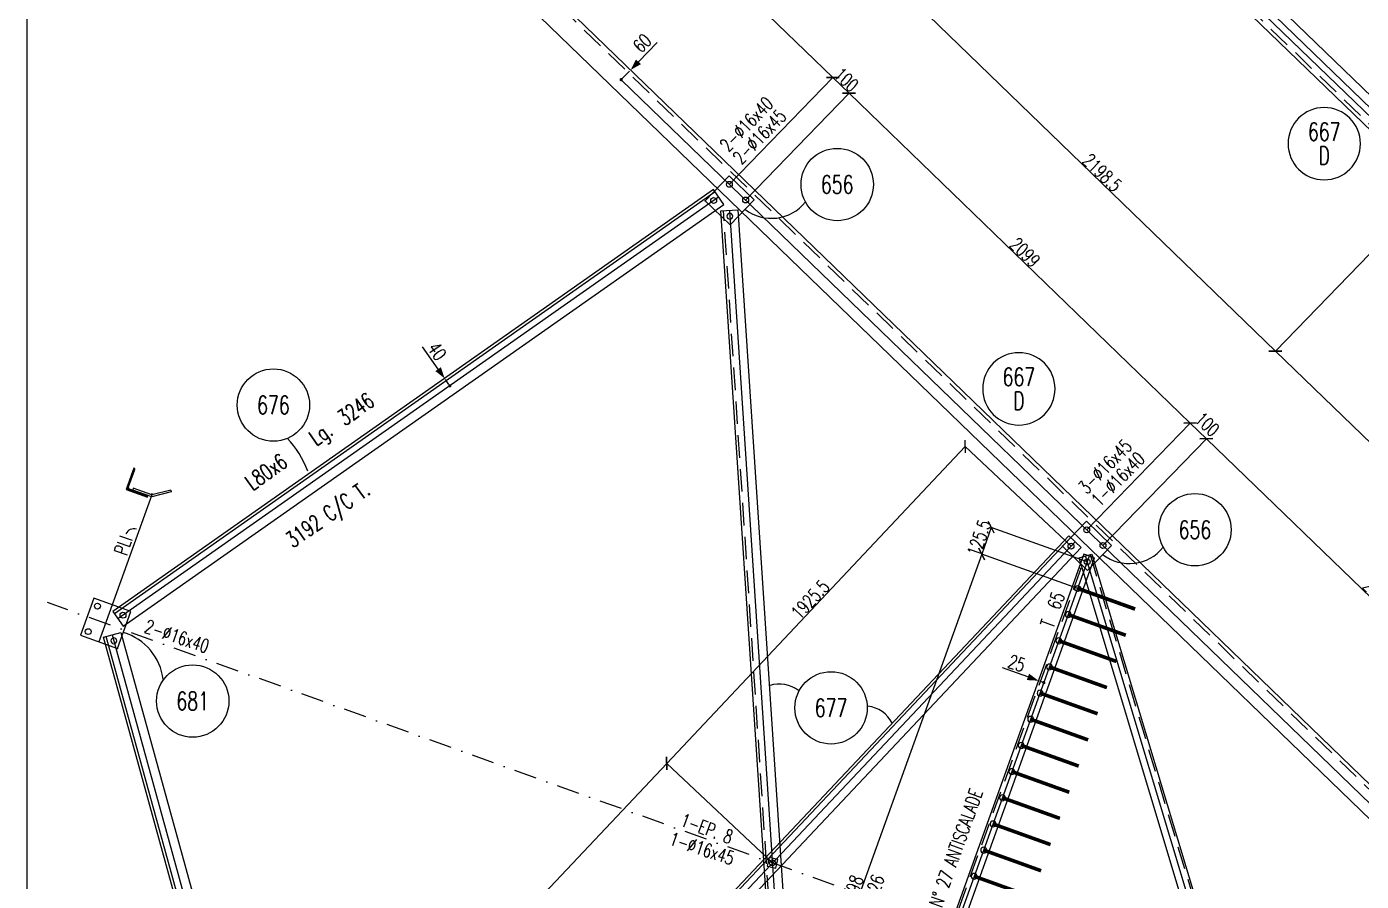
# Model space of a CAD drawing. Extents: x 650600 to 666820, y -4460 to 7020.
# Drawn here: x 650600 to 656502, y -859 to 2921 of the extents above; entities that cross this region are included whole.
import ezdxf
from ezdxf.enums import TextEntityAlignment as Align

# ---------------------------------------------------------------- set-up
doc = ezdxf.new("R2010")
doc.units = 0
doc.header["$LTSCALE"] = 200
doc.header["$MEASUREMENT"] = 0
doc.linetypes.add('DASHDOT', pattern=[1, 0.5, -0.25, 0, -0.25])
doc.linetypes.add('DASHED', pattern=[0.75, 0.5, -0.25])
doc.layers.get('0').update_dxf_attribs({"linetype": 'CONTINUOUS'})
for name, color, linetype in [('ASSI', 6, 'CONTINUOUS'), ('BOLLINI_1', 7, 'CONTINUOUS'), ('BOLLINI_5', 7, 'CONTINUOUS'), ('FORI', 2, 'CONTINUOUS'), ('LINEA_ANG', 2, 'CONTINUOUS'), ('LINEE_PIASTRE', 2, 'CONTINUOUS'), ('LM', 7, 'CONTINUOUS'), ('LS', 7, 'CONTINUOUS'), ('MZ', 6, 'DASHDOT'), ('PIASTRE', 5, 'CONTINUOUS'), ('QT_MAL', 7, 'CONTINUOUS'), ('QT_MPR', 7, 'CONTINUOUS'), ('TRAT-Y', 7, 'DASHED')]:
    doc.layers.add(name, color=color, linetype=linetype)
doc.styles.add('QUOTE', font='ROMANS8.SHX', dxfattribs={"width": 0.7})
doc.styles.add('RQL', font='ROMANS8.SHX', dxfattribs={"width": 0.7})
doc.styles.add('RS', font='ROMANS8.shx', dxfattribs={"width": 0.7})
doc.styles.get("Standard").update_dxf_attribs({"font": 'ROMANS8.SHX', "width": 0.7})
doc.dimstyles.new('FRECCE1', dxfattribs={"dimtxt": 60, "dimasz": 6.66, "dimexe": 0, "dimexo": 0, "dimgap": 1, "dimtad": 1, "dimzin": 0, "dimdsep": 46, "dimtxsty": 'RS', "dimblk1": 'QUOTP', "dimblk2": 'QUOTF', "dimsah": 1, "dimcen": 0, "dimclrd": 2, "dimclre": 2, "dimclrt": 7, "dimadec": 0, "dimazin": 0, "dimtfac": 1, "dimtix": 1, "dimtmove": 2, "dimatfit": 3, "dimldrblk": 'QUOTP', "dimfxl": 1, "dimtolj": 1, "dimtzin": 0, "dimarcsym": 0})
doc.dimstyles.new('TRATTO', dxfattribs={"dimscale": 0, "dimtxt": 60, "dimasz": 40, "dimexe": 0, "dimexo": 0, "dimgap": 5, "dimtad": 1, "dimrnd": 0.5, "dimdsep": 46, "dimtxsty": 'RS', "dimblk1": 'OBLIQUE', "dimblk2": 'OBLIQUE', "dimsah": 1, "dimcen": 0.09, "dimclrd": 2, "dimclre": 2, "dimclrt": 7, "dimadec": 0, "dimazin": 0, "dimtfac": 1, "dimtix": 1, "dimtmove": 2, "dimatfit": 3, "dimfxl": 1, "dimtolj": 1, "dimtzin": 0, "dimarcsym": 0})

# ---------------------------------------------------------------- blocks, each defined once
blk = doc.blocks.new('ASSE98')
blk.add_line((0, 0), (1, 0))
at = {"color": 7, "style": 'QUOTE', "width": 0.5, "flags": 1}
for tag, p in [('TI', (1.38308, 6.82731)), ('DI_S', (1.38308, 6.42178)), ('D_S', (1.38308, 6.02092)), ('E_S', (1.38308, 5.68065)), ('NFORI', (1.36454, 5.29792)), ('ALAR', (1.36349, 4.93246)), ('FAM', (1.3775, 4.54645)), ('ALA', (1.38308, 4.19257)), ('DISP2', (1.38308, 3.84971)), ('DISP1', (1.38308, 3.50686)), ('PINZAF', (1.38308, 3.164)), ('PINZAI', (1.38308, 2.82114)), ('TRP', (1.38308, 2.47829)), ('NP', (1.38308, 2.13543)), ('SV', (1.38308, 1.79257)), ('PESO', (1.38308, 1.44971)), ('QUA', (1.38308, 1.10686)), ('LUN', (1.38308, 0.764)), ('PROF', (1.38308, 0.42114)), ('POS', (1.38308, 0.07829))]:
    blk.add_attdef(tag, p, '', height=0.2, dxfattribs=at)
at = {"color": 7, "flags": 1}
for tag, p in [('LAV1', (3.07431, 6.82847)), ('LAV2', (3.07431, 6.49513)), ('LAV3', (3.07431, 6.1618)), ('LAV4', (3.07431, 5.82847)), ('LAV5', (3.07431, 5.49513)), ('LAV6', (3.07431, 5.1618)), ('LAV7', (3.07431, 4.82847)), ('LAV8', (3.07431, 4.49513)), ('LAV9', (3.07431, 4.1618)), ('LAV10', (3.07431, 3.82847))]:
    blk.add_attdef(tag, p, '', height=0.2, dxfattribs=at)
blk = doc.blocks.new('16')
blk.add_circle((0, 0), 1)
blk = doc.blocks.new('MRKR_98')
blk.add_point((0, 0))
at = {"color": 7, "style": 'QUOTE', "width": 0.5, "flags": 1}
for tag, p in [('TI', (3.73, 6.83)), ('DI_S', (3.73, 6.42)), ('D_S', (3.73, 6.02)), ('AUX2', (3.71, 4.93)), ('NFORI', (3.72, 5.3)), ('AUX1', (3.73, 4.19)), ('E_S', (3.73, 5.68)), ('FAM', (3.73, 4.55)), ('COMMESSA', (3.73, 3.85)), ('MD', (3.73, 3.51)), ('MP', (3.73, 3.16)), ('LARGHEZZA', (3.73, 2.82)), ('SPESSORE', (3.73, 2.48)), ('NP', (3.73, 2.14)), ('SV', (3.73, 1.79)), ('PESO', (3.73, 1.45)), ('QUA', (3.73, 1.11)), ('LUN', (3.73, 0.76)), ('PROF', (3.73, 0.42)), ('POS', (3.73, 0.08))]:
    blk.add_attdef(tag, p, '', height=0.2, dxfattribs=at)
at = {"color": 7, "flags": 1}
for tag, p in [('LAV1', (5.26, 6.88)), ('LAV2', (5.26, 6.55)), ('LAV3', (5.26, 6.21)), ('LAV4', (5.26, 5.88)), ('LAV5', (5.26, 5.55)), ('LAV6', (5.26, 5.21)), ('LAV7', (5.26, 4.88)), ('LAV8', (5.26, 4.55)), ('LAV9', (5.26, 4.21)), ('LAV10', (5.26, 3.88))]:
    blk.add_attdef(tag, p, '', height=0.2, dxfattribs=at)
blk = doc.blocks.new('IQ')
for p, q in [((0.5, 0.5), (-0.5, 0.5)), ((-0.5, 0.5), (-0.5, -0.5)), ((0.5, -0.5), (0.5, 0.5)), ((-0.5, -0.5), (0.5, -0.5))]:
    blk.add_line(p, q)
at = {"flags": 1}
for tag, p in [('SPESSORE', (0, -0.01)), ('NUMERO', (0, -0.34))]:
    blk.add_attdef(tag, p, '', height=0.2, dxfattribs=at)
blk = doc.blocks.new('_OBLIQUE')
at = {"color": 0, "linetype": 'ByBlock'}
blk.add_line((-0.5, -0.5), (0.5, 0.5), dxfattribs=at)
blk = doc.blocks.new('*D112')
at = {"layer": 'QT_MPR', "color": 2, "lineweight": -2, "transparency": 16777216}
for p, q in [((655282.1, 3779.8), (654541.8, 3014.5)), ((654541.8, 3014.5), (656122, 1485.8)), ((656862.3, 2251.1), (656122, 1485.8))]:
    blk.add_line(p, q, dxfattribs=at)
at = {"layer": 'QT_MPR', "color": 2, "lineweight": -2, "transparency": 16777216, "xscale": 40, "yscale": 40, "zscale": 40}
for p, rotation in [((654541.8, 3014.5), 135.948976031042), ((656122, 1485.8), 315.948976031042)]:
    blk.add_blockref('_OBLIQUE', p, dxfattribs=dict(at, rotation=rotation))
at = {"layer": 'QT_MPR', "color": 7, "transparency": 16777216, "insert": (655356.3, 2275.4), "char_height": 60, "attachment_point": 5, "rotation": 315.94898, "style": 'RS'}
blk.add_mtext('\\A1;2198.5', dxfattribs=at)
blk = doc.blocks.new('*D113')
at = {"layer": 'QT_MPR', "color": 2, "lineweight": -2, "transparency": 16777216}
for p, q in [((656862.3, 2251.1), (656122, 1485.8)), ((656122, 1485.8), (657702.2, -42.8)), ((658442.5, 722.4), (657702.2, -42.8))]:
    blk.add_line(p, q, dxfattribs=at)
at = {"layer": 'QT_MPR', "color": 2, "lineweight": -2, "transparency": 16777216, "xscale": 40, "yscale": 40, "zscale": 40}
for p, rotation in [((656122, 1485.8), 135.948976031042), ((657702.2, -42.8), 315.948976031042)]:
    blk.add_blockref('_OBLIQUE', p, dxfattribs=dict(at, rotation=rotation))
at = {"layer": 'QT_MPR', "color": 7, "transparency": 16777216, "insert": (656936.5, 746.7), "char_height": 60, "attachment_point": 5, "rotation": 315.94898, "style": 'RS'}
blk.add_mtext('\\A1;2198.5', dxfattribs=at)
blk = doc.blocks.new('*D124')
at = {"layer": 'QT_MPR', "color": 2, "lineweight": -2, "transparency": 16777216}
for p, q in [((653707.5, 2224), (654164.8, 2696.7)), ((654164.8, 2696.7), (654236.6, 2627.2)), ((653779.4, 2154.5), (654236.6, 2627.2))]:
    blk.add_line(p, q, dxfattribs=at)
at = {"layer": 'QT_MPR', "color": 2, "lineweight": -2, "transparency": 16777216, "xscale": 40, "yscale": 40, "zscale": 40}
for p, rotation in [((654164.8, 2696.7), 135.948976031042), ((654236.6, 2627.2), 315.948976031042)]:
    blk.add_blockref('_OBLIQUE', p, dxfattribs=dict(at, rotation=rotation))
at = {"layer": 'QT_MPR', "color": 7, "transparency": 16777216, "insert": (654225, 2687.1), "char_height": 60, "attachment_point": 5, "rotation": 315.94898, "style": 'RS'}
blk.add_mtext('\\A1;100', dxfattribs=at)
blk = doc.blocks.new('*D125')
at = {"layer": 'QT_MPR', "color": 2, "lineweight": -2, "transparency": 16777216}
for p, q in [((653779.4, 2154.5), (654236.6, 2627.2)), ((654236.6, 2627.2), (655745, 1168)), ((655287.7, 695.4), (655745, 1168))]:
    blk.add_line(p, q, dxfattribs=at)
at = {"layer": 'QT_MPR', "color": 2, "lineweight": -2, "transparency": 16777216, "xscale": 40, "yscale": 40, "zscale": 40}
for p, rotation in [((654236.6, 2627.2), 135.948976031042), ((655745, 1168), 315.948976031042)]:
    blk.add_blockref('_OBLIQUE', p, dxfattribs=dict(at, rotation=rotation))
at = {"layer": 'QT_MPR', "color": 7, "transparency": 16777216, "insert": (655015.1, 1922.7), "char_height": 60, "attachment_point": 5, "rotation": 315.94898, "style": 'RS'}
blk.add_mtext('\\A1;2099', dxfattribs=at)
blk = doc.blocks.new('*D126')
at = {"layer": 'QT_MPR', "color": 2, "lineweight": -2, "transparency": 16777216}
for p, q in [((655287.7, 695.4), (655745, 1168)), ((655745, 1168), (655816.8, 1098.5)), ((655359.6, 625.8), (655816.8, 1098.5))]:
    blk.add_line(p, q, dxfattribs=at)
at = {"layer": 'QT_MPR', "color": 2, "lineweight": -2, "transparency": 16777216, "xscale": 40, "yscale": 40, "zscale": 40}
for p, rotation in [((655745, 1168), 135.948976031042), ((655816.8, 1098.5), 315.948976031042)]:
    blk.add_blockref('_OBLIQUE', p, dxfattribs=dict(at, rotation=rotation))
at = {"layer": 'QT_MPR', "color": 7, "transparency": 16777216, "insert": (655821.1, 1162.8), "char_height": 60, "attachment_point": 5, "rotation": 315.94898, "style": 'RS'}
blk.add_mtext('\\A1;100', dxfattribs=at)
blk = doc.blocks.new('*D127')
at = {"layer": 'QT_MPR', "color": 2, "lineweight": -2, "transparency": 16777216}
for p, q in [((655359.6, 625.8), (655816.8, 1098.5)), ((655816.8, 1098.5), (657325.2, -360.7)), ((656867.9, -833.3), (657325.2, -360.7))]:
    blk.add_line(p, q, dxfattribs=at)
at = {"layer": 'QT_MPR', "color": 2, "lineweight": -2, "transparency": 16777216, "xscale": 40, "yscale": 40, "zscale": 40}
for p, rotation in [((655816.8, 1098.5), 135.948976031042), ((657325.2, -360.7), 315.948976031042)]:
    blk.add_blockref('_OBLIQUE', p, dxfattribs=dict(at, rotation=rotation))
at = {"layer": 'QT_MPR', "color": 7, "transparency": 16777216, "insert": (656595.3, 394), "char_height": 60, "attachment_point": 5, "rotation": 315.94898, "style": 'RS'}
blk.add_mtext('\\A1;2098.5', dxfattribs=at)
blk = doc.blocks.new('*D129')
at = {"layer": 'QT_MPR', "color": 2, "lineweight": -2, "transparency": 16777216}
for p, q in [((652271.4, 3696.8), (652686.9, 4126.4)), ((652686.9, 4126.4), (654164.8, 2696.7)), ((653707.5, 2224), (654164.8, 2696.7))]:
    blk.add_line(p, q, dxfattribs=at)
at = {"layer": 'QT_MPR', "color": 2, "lineweight": -2, "transparency": 16777216, "xscale": 40, "yscale": 40, "zscale": 40}
for p, rotation in [((652686.9, 4126.4), 135.948976031042), ((654164.8, 2696.7), 315.948976031042)]:
    blk.add_blockref('_OBLIQUE', p, dxfattribs=dict(at, rotation=rotation))
at = {"layer": 'QT_MPR', "color": 7, "transparency": 16777216, "insert": (653450.2, 3436.7), "char_height": 60, "attachment_point": 5, "rotation": 315.94898, "style": 'RS'}
blk.add_mtext('\\A1;2056', dxfattribs=at)
blk = doc.blocks.new('QUOTP')
at = {"layer": 'ASSI', "color": 2, "const_width": 1.07}
blk.add_lwpolyline([(-0.53, 0, 1), (0.53, 0, 1)], format="xyb", close=True, dxfattribs=at)
blk = doc.blocks.new('QUOTF')
at = {"layer": 'LS', "color": 2}
blk.add_line((7.5, 0), (25.5, 0), dxfattribs=at)
blk.add_solid([(7.5, 2.25), (0, 0), (7.5, -2.25)], dxfattribs=at)
blk = doc.blocks.new('*D157')
at = {"layer": 'QT_MAL', "color": 2, "lineweight": -2, "transparency": 16777216}
for p, q in [((653233.7, 2691.7), (653266.1, 2725.3)), ((653270.8, 2730.1), (653270.8, 2730.1)), ((653229, 2686.9), (653229, 2686.9))]:
    blk.add_line(p, q, dxfattribs=at)
at = {"layer": 'QT_MAL', "color": 2, "lineweight": -2, "transparency": 16777216, "xscale": 6.66, "yscale": 6.66, "zscale": 6.66}
for name, p, rotation in [('QUOTF', (653270.8, 2730.1), 45.94897603104207), ('QUOTP', (653229, 2686.9), 225.9489760310421)]:
    blk.add_blockref(name, p, dxfattribs=dict(at, rotation=rotation))
at = {"layer": 'QT_MAL', "color": 7, "transparency": 16777216, "insert": (653321.9, 2848.3), "char_height": 60, "attachment_point": 5, "rotation": 45.94898, "style": 'RS'}
blk.add_mtext('\\A1;60', dxfattribs=at)
blk = doc.blocks.new('*D158')
at = {"layer": 'QT_MAL', "color": 2, "lineweight": -2, "transparency": 16777216}
for p, q in [((652448.4, 1365.5), (652448.4, 1365.5)), ((652467.5, 1338.2), (652452.2, 1360)), ((652471.3, 1332.8), (652471.3, 1332.8))]:
    blk.add_line(p, q, dxfattribs=at)
at = {"layer": 'QT_MAL', "color": 2, "lineweight": -2, "transparency": 16777216, "xscale": 6.66, "yscale": 6.66, "zscale": 6.66}
for name, p, rotation in [('QUOTF', (652448.4, 1365.5), 125.0830974630267), ('QUOTP', (652471.3, 1332.8), 305.0830974630267)]:
    blk.add_blockref(name, p, dxfattribs=dict(at, rotation=rotation))
at = {"layer": 'QT_MAL', "color": 7, "transparency": 16777216, "insert": (652415.3, 1485.2), "char_height": 60, "attachment_point": 5, "rotation": 305.0831, "style": 'RS'}
blk.add_mtext('\\A1;40', dxfattribs=at)
blk = doc.blocks.new('*D159')
at = {"layer": 'QT_MPR', "color": 2, "lineweight": -2, "transparency": 16777216}
for p, q in [((654750.7, 1063.8), (653430.6, -337.7)), ((655218.2, 623.5), (654750.7, 1063.8)), ((653898.1, -778), (653430.6, -337.7))]:
    blk.add_line(p, q, dxfattribs=at)
at = {"layer": 'QT_MPR', "color": 2, "lineweight": -2, "transparency": 16777216, "xscale": 40, "yscale": 40, "zscale": 40}
for p, rotation in [((654750.7, 1063.8), 46.71289162299062), ((653430.6, -337.7), 226.7128916229906)]:
    blk.add_blockref('_OBLIQUE', p, dxfattribs=dict(at, rotation=rotation))
at = {"layer": 'QT_MPR', "color": 7, "transparency": 16777216, "insert": (654065.2, 387.1), "char_height": 60, "attachment_point": 5, "rotation": 46.71289, "style": 'RS'}
blk.add_mtext('\\A1;1925.5', dxfattribs=at)
blk = doc.blocks.new('*D160')
at = {"layer": 'QT_MPR', "color": 2, "lineweight": -2, "transparency": 16777216}
for p, q in [((653430.6, -337.7), (651464.9, -2424.5)), ((653898.1, -778), (653430.6, -337.7)), ((651932.4, -2864.9), (651464.9, -2424.5))]:
    blk.add_line(p, q, dxfattribs=at)
at = {"layer": 'QT_MPR', "color": 2, "lineweight": -2, "transparency": 16777216, "xscale": 40, "yscale": 40, "zscale": 40}
for p, rotation in [((653430.6, -337.7), 46.71289162299062), ((651464.9, -2424.5), 226.7128916229906)]:
    blk.add_blockref('_OBLIQUE', p, dxfattribs=dict(at, rotation=rotation))
at = {"layer": 'QT_MPR', "color": 7, "transparency": 16777216, "insert": (652422.3, -1357.1), "char_height": 60, "attachment_point": 5, "rotation": 46.71289, "style": 'RS'}
blk.add_mtext('\\A1;2866.5', dxfattribs=at)
blk = doc.blocks.new('*D161')
at = {"layer": 'QT_MPR', "color": 2, "lineweight": -2, "transparency": 16777216}
for p, q in [((654865.7, 706.4), (654823.4, 588.5)), ((655290.1, 554), (654865.7, 706.4)), ((655247.7, 436.1), (654823.4, 588.5))]:
    blk.add_line(p, q, dxfattribs=at)
at = {"layer": 'QT_MPR', "color": 2, "lineweight": -2, "transparency": 16777216, "xscale": 40, "yscale": 40, "zscale": 40}
for p, rotation in [((654865.7, 706.4), 70.23863258917714), ((654823.4, 588.5), 250.2386325891771)]:
    blk.add_blockref('_OBLIQUE', p, dxfattribs=dict(at, rotation=rotation))
at = {"layer": 'QT_MPR', "color": 7, "transparency": 16777216, "insert": (654811.7, 659.5), "char_height": 60, "attachment_point": 5, "rotation": 70.23863, "style": 'RS'}
blk.add_mtext('\\A1;125.5', dxfattribs=at)
blk = doc.blocks.new('*D162')
at = {"layer": 'QT_MPR', "color": 2, "lineweight": -2, "transparency": 16777216}
for p, q in [((654823.4, 588.5), (653742.2, -2421)), ((655247.7, 436.1), (654823.4, 588.5)), ((654166.5, -2573.4), (653742.2, -2421))]:
    blk.add_line(p, q, dxfattribs=at)
at = {"layer": 'QT_MPR', "color": 2, "lineweight": -2, "transparency": 16777216, "xscale": 40, "yscale": 40, "zscale": 40}
for p, rotation in [((654823.4, 588.5), 70.23863258917714), ((653742.2, -2421), 250.2386325891771)]:
    blk.add_blockref('_OBLIQUE', p, dxfattribs=dict(at, rotation=rotation))
at = {"layer": 'QT_MPR', "color": 7, "transparency": 16777216, "insert": (654332, -933.9), "char_height": 60, "attachment_point": 5, "rotation": 70.23863, "style": 'RS'}
blk.add_mtext('\\A1;123x26', dxfattribs=at)
blk = doc.blocks.new('*D163')
at = {"layer": 'QT_MPR', "color": 2, "lineweight": -2, "transparency": 16777216}
for p, q in [((654823.4, 588.5), (653742.2, -2421)), ((655247.7, 436.1), (654823.4, 588.5)), ((654166.5, -2573.4), (653742.2, -2421))]:
    blk.add_line(p, q, dxfattribs=at)
at = {"layer": 'QT_MPR', "color": 2, "lineweight": -2, "transparency": 16777216, "xscale": 40, "yscale": 40, "zscale": 40}
for p, rotation in [((654823.4, 588.5), 70.23863258917714), ((653742.2, -2421), 250.2386325891771)]:
    blk.add_blockref('_OBLIQUE', p, dxfattribs=dict(at, rotation=rotation))
at = {"layer": 'QT_MPR', "color": 7, "transparency": 16777216, "insert": (654249.9, -904.4), "char_height": 60, "attachment_point": 5, "rotation": 70.23863, "style": 'RS'}
blk.add_mtext('\\A1;3198', dxfattribs=at)
blk = doc.blocks.new('*D168')
at = {"layer": 'QT_MAL', "color": 2, "lineweight": -2, "transparency": 16777216}
for p, q in [((655074.6, 28.1), (655074.6, 28.1)), ((655091.8, 21.9), (655080.8, 25.8)), ((655098.1, 19.6), (655098.1, 19.6))]:
    blk.add_line(p, q, dxfattribs=at)
at = {"layer": 'QT_MAL', "color": 2, "lineweight": -2, "transparency": 16777216, "xscale": 6.66, "yscale": 6.66, "zscale": 6.66}
for name, p, rotation in [('QUOTF', (655074.6, 28.1), 160.2386325891771), ('QUOTP', (655098.1, 19.6), 340.2386325891771)]:
    blk.add_blockref(name, p, dxfattribs=dict(at, rotation=rotation))
at = {"layer": 'QT_MAL', "color": 7, "transparency": 16777216, "insert": (654978.1, 104.8), "char_height": 60, "attachment_point": 5, "rotation": 340.23863, "style": 'RS'}
blk.add_mtext('\\A1;25', dxfattribs=at)
blk = doc.blocks.new('xxx')
blk.add_circle((0, 0), 8)
at = {"color": 3, "style": 'RQL', "width": 0.7}
blk.add_attdef('POS', text='', height=4, dxfattribs=at).set_placement((0, 0), align=Align.MIDDLE)
at = {"color": 3, "style": 'RQL', "width": 0.7, "flags": 1}
blk.add_attdef('POS1', (-0.39, -5.42), '', height=2, dxfattribs=at)
at = {"style": 'RQL', "width": 0.7, "flags": 1}
blk.add_attdef('TIPO', (-0.39, -8.66), '', height=2, dxfattribs=at)
blk = doc.blocks.new('YYY')
blk.add_circle((0, 0), 8)
at = {"color": 3, "style": 'RQL', "width": 0.7}
for tag, p in [('POS3', (0, 0.65)), ('POS2', (0, -4.63))]:
    blk.add_attdef(tag, text='', height=4, dxfattribs=at).set_placement(p, align=Align.CENTER)
at = {"style": 'RQL', "width": 0.7, "flags": 1}
blk.add_attdef('TIPO', text='', height=3, dxfattribs=at).set_placement((0, 0), align=Align.MIDDLE_CENTER)
blk = doc.blocks.new('bull')
at = {"style": 'RS', "width": 0.7, "flags": 1}
for tag, p in [('NN', (-12.25, 0)), ('DIAMETRO', (0, -4.86)), ('SERRAGGIO', (0, -9.71)), ('LUNGHEZZA', (0, -14.57)), ('NB', (0, -19.43)), ('TIPO', (0, -24.12)), ('EL', (-0.14, -29))]:
    blk.add_attdef(tag, p, '', height=3, dxfattribs=at)
at = {"style": 'RS', "width": 0.7}
blk.add_attdef('BULLONE', (0, 0), '', height=3, dxfattribs=at)
blk = doc.blocks.new('imbbull')
at = {"style": 'RS', "width": 0.7, "flags": 1}
for tag, p in [('NN', (-11.1, 0)), ('DIAMETRO', (0, -4.86)), ('SERRAGGIO', (0, -9.71)), ('LUNGHEZZA', (0, -14.57)), ('NB', (0, -19.43)), ('TIPO', (0, -24.38)), ('EL', (-0.14, -29.26))]:
    blk.add_attdef(tag, p, '', height=3, dxfattribs=at)
at = {"style": 'RS', "width": 0.7}
blk.add_attdef('BULLONE', (0, 0), '', height=3, dxfattribs=at)

msp = doc.modelspace()

# ---------------------------------------------------------------- hatches: boundary and pattern name
at = {"layer": 'LS'}
h = msp.add_hatch(dxfattribs=at)
h.set_pattern_fill('_U', color=6, scale=5, angle=25.2386326, style=0, pattern_type=0)
h.set_pattern_definition([(25.2386326, (194873.2425, 164925.5003), (-2.131946444, 4.52269879), [])])
edge = h.paths.add_edge_path()
edge.add_line((651040.133, 874.538), (651134.244, 840.728))
edge.add_line((651134.244, 840.728), (651134.92, 842.61))
edge.add_arc((651131.156, 843.962), 4, -19.7613674, 70.2386326)
edge.add_line((651132.508, 847.727), (651055.337, 875.451))
edge.add_arc((651058.042, 882.98), 8, 160.2386326, 250.2386326, ccw=False)
edge.add_line((651050.513, 885.685), (651078.237, 962.856))
edge.add_arc((651074.473, 964.208), 4, -19.7613674, 70.2386326)
edge.add_line((651075.825, 967.973), (651073.943, 968.649))
edge.add_line((651073.943, 968.649), (651040.133, 874.538))

# ---------------------------------------------------------------- linework, layer by layer
at = {"layer": 'LINEA_ANG'}
for p, q in [((653719.674, 5193.903), (659771.304, -660.512)), ((659792.446, -527.915), (653845.03, 5225.682)), ((658323.038, -2157.566), (652271.408, 3696.849)), ((652194.925, 3617.79), (658246.555, -2236.625)), ((653637.102, 2200.428), (650980.838, 334.745)), ((653683.083, 2134.963), (653637.102, 2200.428)), ((651026.819, 269.279), (653683.083, 2134.963)), ((653670.19, 2106.937), (653745.028, 2111.861)), ((653988.346, -2728.608), (653670.19, 2106.937)), ((653745.028, 2111.861), (654063.185, -2723.684)), ((655209.042, 669.19), (651886.36, -2858.344)), ((655263.636, 617.766), (655209.042, 669.19)), ((651940.954, -2909.768), (655263.636, 617.766)), ((655275.663, 587.814), (654091.287, -2708.891)), ((654138.343, -2725.796), (655322.719, 570.909)), ((655253.557, 571.167), (655311.015, 588.448)), ((656195.351, -2560.274), (655253.557, 571.167)), ((655322.719, 570.909), (655275.663, 587.814)), ((655311.015, 588.448), (656252.809, -2542.994)), ((655261.686, 523.768), (655253.687, 526.642)), ((650980.838, 334.745), (651026.819, 269.279)), ((650939.685, 220.058), (651016.815, 241.294)), ((651016.815, 241.294), (651878.492, -2888.247)), ((651801.362, -2909.484), (650939.685, 220.058))]:
    msp.add_line(p, q, dxfattribs=at)
at = {"layer": 'LINEA_ANG', "color": 2}
for p, q in [((653644.287, 2190.199), (650988.022, 324.516)), ((655217.413, 661.305), (651894.731, -2866.229)), ((651813.413, -2906.165), (650951.737, 223.376))]:
    msp.add_line(p, q, dxfattribs=at)
at = {"layer": 'LINEA_ANG'}
msp.add_lwpolyline([(651040.133, 874.538), (651134.244, 840.728), (651134.92, 842.61, 0.41421356), (651132.508, 847.727), (651055.337, 875.451, -0.41421356), (651050.513, 885.685), (651078.237, 962.856, 0.41421356), (651075.825, 967.973), (651073.943, 968.649)], format="xyb", close=True, dxfattribs=at)
at = {"layer": 'LINEE_PIASTRE'}
for p, q in [((653706.896, 2262.228), (653599.82, 2151.545)), ((653817.579, 2155.152), (653706.896, 2262.228)), ((653599.82, 2151.545), (653710.503, 2044.469)), ((653710.503, 2044.469), (653817.579, 2155.152)), ((655287.088, 733.532), (655180.012, 622.849)), ((655397.771, 626.456), (655287.088, 733.532)), ((655180.012, 622.849), (655290.695, 515.773)), ((655290.695, 515.773), (655397.771, 626.456)), ((650896.776, 392.689), (650837.946, 228.936)), ((651060.529, 333.859), (650896.776, 392.689)), ((651001.699, 170.106), (651060.529, 333.859)), ((650837.946, 228.936), (651001.699, 170.106))]:
    msp.add_line(p, q, dxfattribs=at)
at = {"layer": 'LS', "color": 6}
for p, q in [((653661.656, 5308.467), (659982.425, -806.316)), ((659764.634, -556.664), (654922.698, 4127.48)), ((653229.049, 2686.935), (657225.06, -1178.851)), ((651153.432, 849.773), (650919.822, 199.521))]:
    msp.add_line(p, q, dxfattribs=at)
at = {"layer": 'LS', "color": 2}
for p, q in [((651071.555, 879.188), (651068.851, 871.659)), ((651153.011, 841.423), (651068.851, 871.659)), ((651153.432, 849.773), (651071.555, 879.188)), ((651239.787, 863.03), (651153.011, 841.423)), ((651237.854, 870.793), (651153.432, 849.773)), ((651237.854, 870.793), (651239.787, 863.03))]:
    msp.add_line(p, q, dxfattribs=at)
at = {"layer": 'LS', "color": 8}
msp.add_lwpolyline([(650600.201, 7019.728), (650600.201, -4460.272), (663320.201, -4460.272), (663320.201, -2860.272), (666820.201, -2860.272), (666820.201, 7019.728), (650600.201, 7019.728)], close=True, dxfattribs=at)
at = {"layer": 'LS', "const_width": 7.25}
msp.add_lwpolyline([(651157.192, 850.709, 0.00393328), (651157.177, 850.768, 0.73561911), (651149.785, 851.083, 0.73561911)], format="xyb", dxfattribs=at)
at = {"layer": 'LS', "color": 6, "const_width": 16}
for points in [[(655247.711, 436.066), (655501.81, 344.778)], [(655247.88, 436.536), (655501.979, 345.248)], [(655164.575, 204.658), (655418.674, 113.37)], [(655081.402, -26.855), (655335.501, -118.143)], [(654998.228, -258.368), (655252.328, -349.656)], [(654915.055, -489.88), (655169.154, -581.168)], [(654831.881, -721.393), (655085.981, -812.681)]]:
    msp.add_lwpolyline(points, dxfattribs=at)
at = {"layer": 'LS', "color": 2, "linetype": 'DASHED', "const_width": 16}
for points in [[(655206.162, 320.414), (655460.261, 229.126)], [(655122.988, 88.902), (655377.088, -2.386)], [(655039.815, -142.611), (655293.914, -233.899)], [(654956.641, -374.124), (655210.741, -465.412)], [(654873.468, -605.637), (655127.567, -696.925)], [(654790.294, -837.15), (655044.394, -928.438)]]:
    msp.add_lwpolyline(points, dxfattribs=at)
at = {"layer": 'LS', "color": 6}
for centre, radius, start, end in [((653894.072, 2265.719), 192.063, 232.1618995, 321.4062597), ((651422.362, 795.54), 449.991, 20.7243117, 42.8803873), ((651074.315, 660.579), 39.704, 73.2339693, 153.9118873), ((655475.888, 738.478), 192.063, 232.1618995, 321.4062597), ((650955.816, 1.942), 249.898, 7.0652064, 72.9840719), ((653929.016, -124.028), 137.302, 52.0216899, 108.1188937), ((654302.946, -221.929), 138.516, 26.7435717, 82.9781659)]:
    msp.add_arc(centre, radius, start, end, dxfattribs=at)
at = {"layer": 'MZ'}
msp.add_line((658502.762, -2432.287), (650691.755, 373.901), dxfattribs=at)
at = {"layer": 'TRAT-Y'}
for p, q in [((653730.799, 5205.402), (659782.429, -649.013)), ((658311.913, -2169.065), (652260.283, 3685.35)), ((653999.822, -2727.853), (653681.665, 2107.692)), ((655302.396, 585.856), (656244.19, -2545.586)), ((655261.686, 523.768), (654099.287, -2711.765))]:
    msp.add_line(p, q, dxfattribs=at)

# ---------------------------------------------------------------- block references
at = {"layer": 'ASSI', "xscale": 8420, "rotation": 315.948976031042}
msp.add_blockref('ASSE98', (653719.674, 5193.903), dxfattribs=at)
at = {"layer": 'ASSI'}
for p, xscale, zscale, rotation in [((658323.038, -2157.566), 8419.999999999998, 8419.999999999998, 135.9489760310421), ((653708.108, 2109.432), 4846.000000000002, 4846, 273.7643735553635), ((656224.08, -2551.634), 3270, 3270, 106.738871678335), ((650978.25, 230.676), 3246, 3246, 285.3941677153273)]:
    msp.add_blockref('ASSE98', p, dxfattribs=dict(at, xscale=xscale, zscale=zscale, rotation=rotation))
ref = msp.add_blockref('ASSE98', (653660.093, 2167.696), dxfattribs=dict(at, xscale=3246, zscale=3246, rotation=215.0830974630267))
ref.add_attrib('PROF', 'L80x6', (651598.923, 866.631), dxfattribs={"layer": '0', "color": 2, "height": 70, "rotation": 35.0830975, "style": 'QUOTE', "width": 0.7})
ref.add_attrib('LUN', '3246', (652006.718, 1153.055), dxfattribs={"layer": '0', "color": 2, "height": 70, "rotation": 35.0830975, "style": 'QUOTE', "width": 0.7})
ref.add_attrib('PESO', '3192 C/C T.', (651777.099, 612.952), dxfattribs={"layer": '0', "color": 2, "height": 70, "rotation": 35.0830975, "style": 'QUOTE', "width": 0.7})
ref.add_attrib('SV', 'Lg.', (651880.588, 1064.465), dxfattribs={"layer": '0', "color": 2, "height": 70, "rotation": 35.0830975, "style": 'QUOTE', "width": 0.7})
ref = msp.add_blockref('ASSE98', (655236.703, 643.135), dxfattribs=dict(at, xscale=4846, zscale=4846, rotation=226.7128916229906))
ref.add_attrib('PROF', 'L75x5', (652658.796, -1921.608), dxfattribs={"layer": '0', "color": 2, "height": 70, "rotation": 46.7128916, "style": 'QUOTE', "width": 0.7})
ref.add_attrib('LUN', '4846', (653002.72, -1556.48), dxfattribs={"layer": '0', "color": 2, "height": 70, "rotation": 46.7128916, "style": 'QUOTE', "width": 0.7})
ref.add_attrib('PESO', '4792 C/C T.E.', (652880.814, -2130.733), dxfattribs={"layer": '0', "color": 2, "height": 70, "rotation": 46.7128916, "style": 'QUOTE', "width": 0.7})
ref.add_attrib('SV', 'Lg.', (652897.038, -1668.678), dxfattribs={"layer": '0', "color": 2, "height": 70, "rotation": 46.7128916, "style": 'QUOTE', "width": 0.7})
ref = msp.add_blockref('ASSE98', (655299.191, 579.361), dxfattribs=dict(at, xscale=3503, zscale=3503, rotation=250.2386325891771))
ref.add_attrib('PROF', 'L50x4', (654312.092, -1857.666), dxfattribs={"layer": '0', "color": 2, "height": 70, "rotation": 70.2386326, "style": 'QUOTE', "width": 0.7})
ref.add_attrib('LUN', '3503', (654482.79, -1382.532), dxfattribs={"layer": '0', "color": 2, "height": 70, "rotation": 70.2386326, "style": 'QUOTE', "width": 0.7})
ref.add_attrib('PESO', '3449 C/C T.E.', (654208.984, -1834.064), dxfattribs={"layer": '0', "color": 2, "height": 70, "rotation": 70.2386326, "style": 'QUOTE', "width": 0.7})
ref.add_attrib('SV', 'Lg.', (654430.677, -1527.588), dxfattribs={"layer": '0', "color": 2, "height": 70, "rotation": 70.2386326, "style": 'QUOTE', "width": 0.7})
ref.add_attrib('LAV1', 'T  65', (655138.621, 257.022), dxfattribs={"layer": '0', "color": 254, "height": 60, "rotation": 70.2386326, "width": 0.7})
at = {"layer": 'BOLLINI_1'}
for p, xscale, yscale, zscale, values in [((654184.297, 2223.206), 19.9999999995, 19.9999999995, 19.9999999995, {'POS': '656'}), ((651691.179, 1247.62), 19.99799999950235, 19.99799999950235, 19.99799999950235, {'POS': '676'}), ((655766.113, 695.965), 19.9999999995, 19.9999999995, 19.9999999995, {'POS': '656'}), ((651334.196, -61.879), 19.9999999995, 19.9999999995, 19.9999999995, {'POS': '681'}), ((654157.087, -92.071), 19.99799999950235, 19.99799999950235, 19.99799999950235, {'POS': '677'})]:
    msp.add_blockref('xxx', p, dxfattribs=dict(at, xscale=xscale, yscale=yscale, zscale=zscale)).add_auto_attribs(values)
at = {"layer": 'BOLLINI_5'}
ref = msp.add_blockref('YYY', (656338.018, 2403.815), dxfattribs=dict(at, xscale=-19.99970832477619, yscale=19.99970832471798, zscale=19.99970832474173))
ref.add_attrib('POS3', '667', dxfattribs={"layer": '0', "color": 3, "height": 79.9988, "style": 'RQL', "width": 0.7}).set_placement((656338.018, 2416.754), align=Align.CENTER)
ref.add_attrib('POS2', 'D', dxfattribs={"layer": '0', "color": 3, "height": 79.999, "style": 'RQL', "width": 0.7}).set_placement((656338.018, 2311.208), align=Align.CENTER)
ref = msp.add_blockref('YYY', (654987.696, 1319.14), dxfattribs=dict(at, xscale=-19.99970832477619, yscale=19.99970832471798, zscale=19.99970832474173))
ref.add_attrib('POS3', '667', dxfattribs={"layer": '0', "color": 3, "height": 79.9988, "style": 'RQL', "width": 0.7}).set_placement((654987.696, 1332.079), align=Align.CENTER)
ref.add_attrib('POS2', 'D', dxfattribs={"layer": '0', "color": 3, "height": 79.999, "style": 'RQL', "width": 0.7}).set_placement((654987.696, 1226.532), align=Align.CENTER)
at = {"layer": 'FORI', "yscale": 13, "zscale": 13}
for p, xscale, rotation in [((653707.528, 2224.049), 13, 0.9489760310381828), ((653779.4, 2154.519), 13, 0.9489760310381828), ((653709.87, 2082.647), -13, 140.4772651783541), ((655287.72, 695.353), 13, 0.9489760310381828), ((655359.592, 625.823), 13, 0.9489760310381828), ((655247.711, 436.066), 13, 359.9999999999927), ((650913.057, 358.15), 13, 115.2386325891396), ((655206.162, 320.414), -13, 160.2386325891833), ((650872.484, 245.217), 13, 115.2386325891396), ((650985.417, 204.645), -13, 140.4772651783541), ((655164.575, 204.658), -13, 160.2386325891833), ((655122.988, 88.902), -13, 160.2386325891833), ((655081.402, -26.855), -13, 160.2386325891833), ((655039.815, -142.611), -13, 160.2386325891833), ((654998.228, -258.368), -13, 160.2386325891833), ((654956.641, -374.124), -13, 160.2386325891833), ((654915.055, -489.88), -13, 160.2386325891833), ((654873.468, -605.637), -13, 160.2386325891833), ((654831.881, -721.393), -13, 160.2386325891833), ((653898.088, -778.009), 13, 112.0111715344563), ((654790.294, -837.15), -13, 160.2386325891833)]:
    msp.add_blockref('16', p, dxfattribs=dict(at, xscale=xscale, rotation=rotation))
at = {"layer": 'FORI', "xscale": 13, "yscale": 13, "zscale": 13}
for p in [(653637.998, 2152.177), (655218.19, 623.481), (655290.062, 553.951), (651025.99, 317.578)]:
    msp.add_blockref('16', p, dxfattribs=at)
at = {"layer": 'LM', "xscale": 39.99999999999999, "yscale": 39.99999999999999, "zscale": 39.99999999999999, "rotation": 77.24131889306184}
msp.add_blockref('IQ', (653898.088, -778.009), dxfattribs=at)
at = {"layer": 'LS', "color": 7, "xscale": 20, "yscale": 20, "zscale": 20}
for name, p, rotation, values in [('bull', (653703.142, 2363.642), 45.99005302744357, {'BULLONE': '2-%%c16x40                '}), ('bull', (653760.68, 2308.059), 45.99005302744357, {'BULLONE': '2-%%c16x45                '}), ('bull', (655288.02, 849.495), 45.68656552463985, {'BULLONE': '3-%%c16x45                '}), ('bull', (655345.263, 793.608), 45.68656552463985, {'BULLONE': '1-%%c16x40                '}), ('bull', (651116.379, 243.301), 341.1491622006551, {'BULLONE': '2-%%c16x40                '}), ('imbbull', (653486.232, -613.164), 339.8670326627457, {'BULLONE': '1-EP. 8'}), ('bull', (653437.763, -696.533), 341.5774216520596, {'BULLONE': '1-%%c16x45                '})]:
    msp.add_blockref(name, p, dxfattribs=dict(at, rotation=rotation)).add_auto_attribs(values)
at = {"layer": 'PIASTRE'}
for p, xscale, yscale, zscale, rotation in [((653599.82, 2151.545), 19.99999999999998, 19.99999999999998, 19.99999999999998, 315.9489760310423), ((655180.012, 622.849), 19.99999999999998, 19.99999999999998, 19.99999999999998, 315.9489760310423), ((651001.699, 170.106), 20, 20, 20, 70.23863258914368)]:
    msp.add_blockref('MRKR_98', p, dxfattribs=dict(at, xscale=xscale, yscale=yscale, zscale=zscale, rotation=rotation))

# ---------------------------------------------------------------- texts
at = {"layer": 'LS', "color": 7, "style": 'RS', "width": 0.7}
msp.add_text('PLI', height=60, rotation=71.216191, dxfattribs=at).set_placement((651027.466, 627.507), align=Align.MIDDLE)
at = {"layer": 'QT_MPR', "color": 7, "style": 'RS', "width": 0.7}
msp.add_text('N° 27 ANTISCALADE', height=60, rotation=70.3206743, dxfattribs=at).set_placement((654645.751, -978.479))

# ---------------------------------------------------------------- dimensions: what is measured, and where the dimension line sits
at = {"layer": 'QT_MAL'}
for base, p1, p2, angle, text, picture, middle in [((653270.767, 2730.058), (653229.049, 2686.935), (653270.767, 2730.058), 45.948976, '60', '*D157', (653321.932, 2848.253)), ((652448.356, 1365.488), (652471.347, 1332.755), (652448.356, 1365.488), 305.0830975, '40', '*D158', (652415.293, 1485.229)), ((655074.576, 28.087), (655098.103, 19.634), (655074.576, 28.087), 340.2386326, '25', '*D168', (654978.125, 104.84))]:
    dim = msp.add_linear_dim(base=base, p1=p1, p2=p2, angle=angle, text=text, dimstyle='FRECCE1', dxfattribs=at)
    dim.commit()
    dim.dimension.update_dxf_attribs({"geometry": picture, "text_midpoint": middle, "dimtype": 128})
at = {"layer": 'QT_MPR'}
for base, p1, p2, angle, text, picture, middle in [((654164.773, 2696.698), (652271.408, 3696.849), (653707.528, 2224.049), 315.948976, '2056', '*D129', (653450.19, 3436.691)), ((656122.022, 1485.849), (655282.119, 3779.771), (656862.311, 2251.076), 315.948976, '2198.5', '*D112', (655356.262, 2275.352)), ((654236.646, 2627.168), (653707.528, 2224.049), (653779.4, 2154.519), 315.948976, '100', '*D124', (654225.045, 2687.088)), ((655744.966, 1168.002), (653779.4, 2154.519), (655287.72, 695.353), 315.948976, '2099', '*D125', (655015.141, 1922.74)), ((657702.214, -42.847), (656862.311, 2251.076), (658442.504, 722.38), 315.948976, '2198.5', '*D113', (656936.454, 746.656)), ((655816.838, 1098.472), (655287.72, 695.353), (655359.592, 625.823), 315.948976, '100', '*D126', (655821.088, 1162.826)), ((653430.589, -337.658), (655218.19, 623.481), (653898.088, -778.009), 46.7128916, '1925.5', '*D159', (654065.163, 387.085)), ((657325.158, -360.694), (655359.592, 625.823), (656867.912, -833.342), 315.948976, '2098.5', '*D127', (656595.333, 394.044)), ((653742.216, -2420.951), (655247.711, 436.066), (654166.531, -2573.391), 70.2386326, '123x26', '*D162', (654332.05, -933.914)), ((653742.216, -2420.951), (655247.711, 436.066), (654166.531, -2573.391), 70.2386326, '3198', '*D163', (654249.867, -904.389)), ((651464.926, -2424.51), (653898.088, -778.009), (651932.425, -2864.86), 46.7128916, '2866.5', '*D160', (652422.28, -1357.086))]:
    dim = msp.add_linear_dim(base=base, p1=p1, p2=p2, angle=angle, text=text, dimstyle='TRATTO', override={"dimscale": 1}, dxfattribs=at)
    dim.commit()
    dim.dimension.update_dxf_attribs({"geometry": picture, "text_midpoint": middle, "dimtype": 128})
dim = msp.add_linear_dim(base=(654823.395, 588.506), p1=(655290.062, 553.951), p2=(655247.711, 436.066), angle=70.2386326, dimstyle='TRATTO', override={"dimscale": 1}, dxfattribs=at)
dim.commit()
dim.dimension.update_dxf_attribs({"geometry": '*D161', "text_midpoint": (654811.717, 659.517), "dimtype": 128})

doc.saveas('drawing.dxf')
